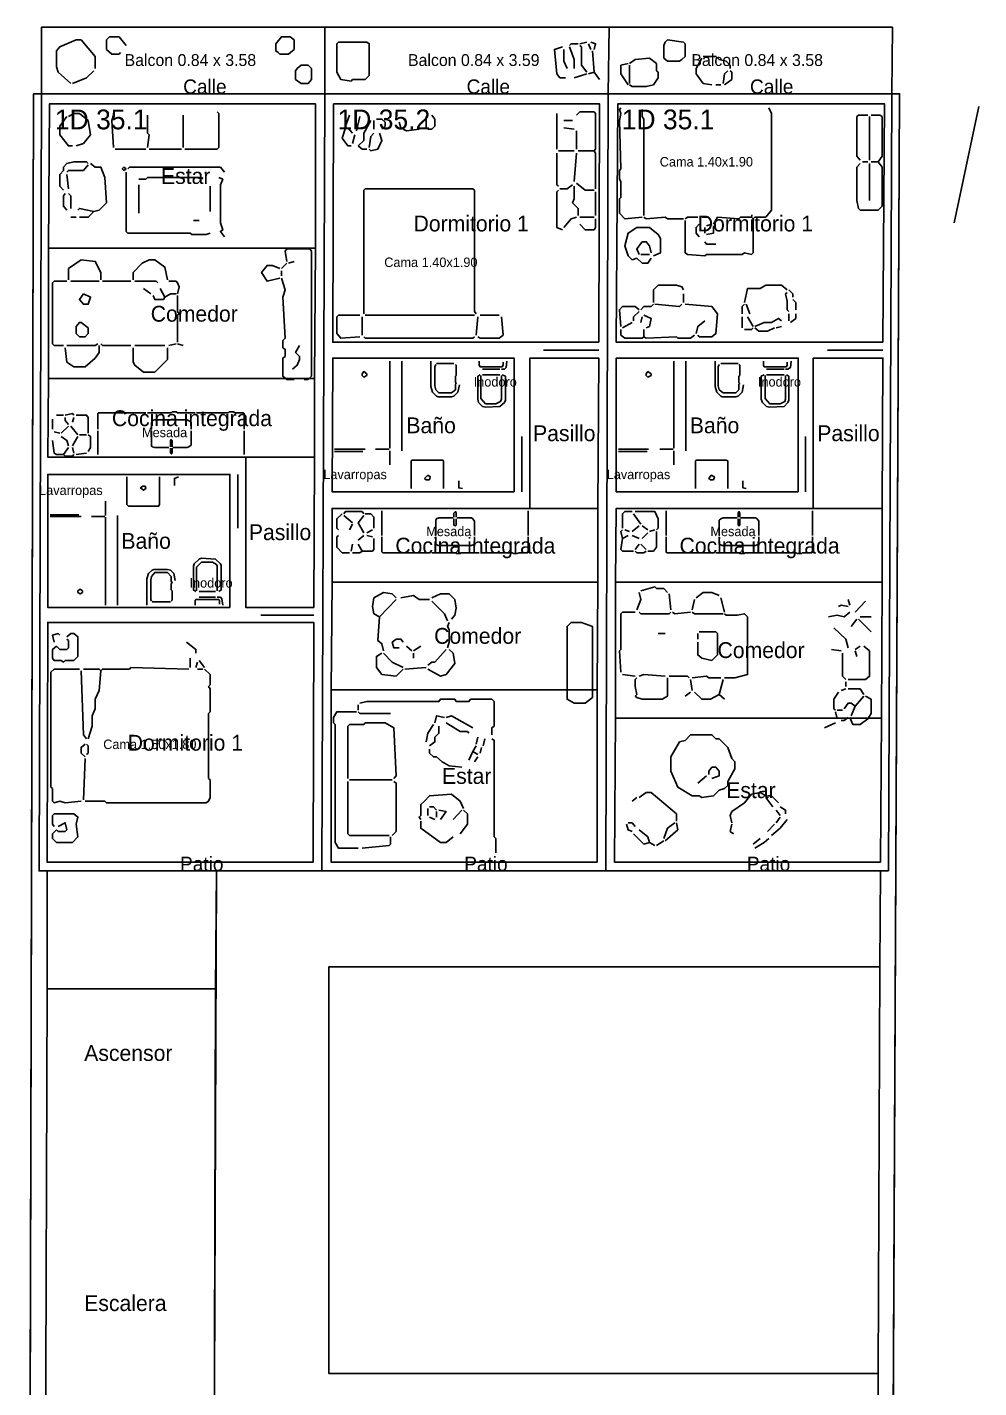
# Model space of a CAD drawing. Header units: metres. Extents: x 0 to 137, y 0 to 32.
# Drawn here: x 0 to 12.02, y 14.86 to 32.05 of the extents above; entities that cross this region are included whole.
import ezdxf

# ---------------------------------------------------------------- set-up
doc = ezdxf.new("R2010")
doc.units = ezdxf.units.M
for name, color, linetype in [('Trazo_Cotas', 9, 'Continuous'), ('Trazo_Entrada', 1, 'Continuous'), ('Trazo_Equipamiento', 8, 'Continuous'), ('Trazo_Estancias', 3, 'Continuous'), ('Trazo_Fachada', 30, 'Continuous'), ('Trazo_Medianeras', 8, 'Continuous'), ('Trazo_Norte', 1, 'Continuous'), ('Trazo_Nucleos', 252, 'Continuous'), ('Trazo_Pasillo', 9, 'Continuous'), ('Trazo_Patios', 3, 'Continuous'), ('Trazo_Puertas', 1, 'Continuous'), ('Trazo_Terreno', 7, 'Continuous'), ('Trazo_Unidad', 7, 'Continuous'), ('Trazo_Ventanas', 5, 'Continuous')]:
    doc.layers.add(name, color=color, linetype=linetype)

msp = doc.modelspace()

# ---------------------------------------------------------------- linework, layer by layer
at = {"layer": 'Trazo_Cotas'}
for points in [[(3.76, 31.21), (0.18, 31.21), (0.18, 32.05), (3.76, 32.05)], [(7.34, 31.21), (3.76, 31.21), (3.76, 32.05), (7.35, 32.05)], [(10.92, 31.21), (7.34, 31.21), (7.35, 32.05), (10.93, 32.05)]]:
    msp.add_lwpolyline(points, close=True, dxfattribs=at)
at = {"layer": 'Trazo_Entrada'}
for p, q in [((3.61, 21.39), (2.39, 21.39)), ((5.52, 21.39), (3.84, 21.39)), ((9.1, 21.39), (7.42, 21.39))]:
    msp.add_line(p, q, dxfattribs=at)
at = {"layer": 'Trazo_Equipamiento', "color": 9}
for p, q in [((7.07, 31.86), (6.98, 31.84)), ((7.09, 31.84), (7.12, 31.77)), ((7.16, 31.48), (7.14, 31.75)), ((6.91, 31.41), (7.07, 31.46)), ((7.16, 31.48), (7.09, 31.46)), ((7.16, 31.48), (7.23, 31.39)), ((7.61, 31.34), (7.61, 31.57)), ((8.76, 31.32), (8.7, 31.32)), ((6.69, 30.96), (6.69, 30.51)), ((1.97, 30.53), (1.97, 30.94)), ((4.07, 30.94), (4.02, 30.8)), ((4.11, 30.71), (4.05, 30.78)), ((4.16, 30.74), (4.2, 30.92)), ((4.38, 30.76), (4.38, 30.87)), ((5.04, 30.78), (5.04, 30.92)), ((6.78, 30.87), (6.89, 30.87)), ((6.78, 30.78), (6.91, 30.76)), ((10.64, 30.37), (10.64, 30.92)), ((4.14, 30.69), (4.11, 30.58)), ((6.94, 30.74), (6.94, 30.51)), ((0.71, 30.58), (0.62, 30.55)), ((1.11, 30.51), (1.5, 30.51)), ((1.54, 30.51), (1.95, 30.51)), ((6.71, 30.49), (6.91, 30.49)), ((6.91, 30.1), (6.94, 30.46)), ((6.96, 30.49), (7.16, 30.49)), ((2.49, 30.22), (2.44, 30.28)), ((10.62, 30.35), (10.55, 30.35)), ((10.64, 30.33), (10.64, 29.86)), ((10.66, 30.35), (10.75, 30.35)), ((0.5, 30.19), (0.52, 30.01)), ((1.41, 30.06), (1.41, 29.7)), ((2.31, 29.72), (2.31, 30.04)), ((7.18, 29.67), (7.18, 29.97)), ((0.84, 29.72), (0.91, 29.74)), ((0.62, 29.65), (0.55, 29.65)), ((2.17, 29.61), (2.1, 29.61)), ((7.16, 29.65), (6.98, 29.65)), ((8.61, 29.65), (8.52, 29.65)), ((8.56, 29.45), (8.56, 29.52)), ((8.65, 29.56), (8.58, 29.54)), ((3.28, 29.07), (3.21, 29)), ((3.3, 29.07), (3.37, 29.09)), ((7.75, 29.18), (7.86, 29.18)), ((3.21, 28.97), (3.21, 28.91)), ((0.91, 28.84), (0.55, 28.84)), ((0.95, 28.84), (1.31, 28.84)), ((1.56, 28.68), (1.47, 28.75)), ((1.74, 28.64), (1.68, 28.75)), ((8.29, 28.68), (8.29, 28.57)), ((9.13, 28.43), (9.08, 28.55)), ((4.23, 28.39), (4.23, 28.16)), ((5.65, 28.41), (4.27, 28.41)), ((5.67, 28.16), (5.69, 28.39)), ((5.72, 28.41), (5.96, 28.41)), ((7.75, 28.32), (7.77, 28.39)), ((9.03, 28.25), (9.03, 28.39)), ((9.1, 28.39), (9.17, 28.27)), ((9.62, 28.34), (9.62, 28.43)), ((7.52, 28.25), (7.64, 28.32)), ((7.79, 28.23), (7.79, 28.14)), ((9.46, 28.25), (9.53, 28.27)), ((1.74, 28.03), (1.36, 28.03)), ((1.88, 28.05), (1.79, 28.03)), ((1.97, 28.03), (1.9, 28.05)), ((0.32, 27.1), (0.32, 26.97)), ((0.46, 27.15), (0.37, 27.15)), ((0.43, 26.92), (0.52, 27.01)), ((0.64, 26.9), (0.55, 27.01)), ((0.57, 27.06), (0.59, 27.12)), ((0.34, 26.94), (0.41, 26.92)), ((0.57, 26.76), (0.64, 26.88)), ((0.75, 26.9), (0.66, 26.9)), ((0.52, 26.74), (0.46, 26.65)), ((0.57, 26.74), (0.59, 26.67)), ((0.75, 26.67), (0.62, 26.65)), ((4.11, 25.79), (4, 25.88)), ((4.18, 25.79), (4.25, 25.88)), ((4.18, 25.79), (4.25, 25.66)), ((7.52, 25.72), (7.52, 25.9)), ((7.75, 25.77), (7.66, 25.9)), ((4.07, 25.7), (4.11, 25.77)), ((4.25, 25.63), (4.18, 25.57)), ((4.29, 25.66), (4.36, 25.7)), ((4.29, 25.63), (4.36, 25.61)), ((7.59, 25.63), (7.52, 25.59)), ((7.55, 25.7), (7.61, 25.68)), ((7.73, 25.75), (7.64, 25.68)), ((7.73, 25.59), (7.64, 25.63)), ((7.84, 25.7), (7.77, 25.75)), ((7.84, 25.66), (7.77, 25.59)), ((7.93, 25.7), (7.86, 25.68)), ((4.11, 25.52), (4.09, 25.43)), ((4.23, 25.43), (4.18, 25.52)), ((7.68, 25.45), (7.73, 25.52)), ((7.82, 25.45), (7.75, 25.52)), ((4.66, 24.82), (4.45, 24.6)), ((8.11, 24.89), (8.13, 24.69)), ((8.4, 24.69), (8.43, 24.82)), ((8.76, 24.84), (8.81, 24.66)), ((10.37, 24.82), (10.39, 24.75)), ((10.59, 24.8), (10.46, 24.66)), ((10.66, 24.6), (10.52, 24.6)), ((10.48, 24.57), (10.41, 24.48)), ((10.5, 24.57), (10.66, 24.41)), ((8.06, 24.39), (7.97, 24.39)), ((8.47, 24.39), (8.47, 24.32)), ((2.06, 24.08), (2.06, 23.96)), ((4.79, 24.23), (4.86, 24.17)), ((4.97, 24.23), (4.88, 24.17)), ((4.88, 24.08), (4.88, 24.14)), ((10.16, 24.19), (10.28, 24.17)), ((10.46, 24.19), (10.52, 24.23)), ((10.46, 24.17), (10.48, 24.1)), ((2.15, 24.03), (2.13, 23.96)), ((2.22, 23.94), (2.15, 23.94)), ((2.24, 23.96), (2.17, 24.05)), ((5.04, 23.96), (4.77, 23.94)), ((7.52, 23.87), (7.68, 23.85)), ((8.09, 23.6), (8.09, 23.83)), ((8.4, 23.67), (8.38, 23.81)), ((8.74, 23.62), (8.79, 23.81)), ((10.34, 23.72), (10.34, 23.78)), ((8.38, 23.65), (8.31, 23.6)), ((8.81, 23.56), (8.74, 23.62)), ((10.28, 23.67), (10.34, 23.69)), ((10.46, 23.47), (10.57, 23.6)), ((4.18, 23.42), (4.18, 23.49)), ((10.23, 23.31), (10.21, 23.4)), ((10.3, 23.42), (10.23, 23.42)), ((10.41, 23.35), (10.46, 23.47)), ((10.07, 23.2), (10.21, 23.26)), ((5.67, 22.99), (5.69, 23.08)), ((5.78, 23.06), (5.76, 22.97)), ((5.63, 22.9), (5.58, 22.79)), ((5.63, 22.9), (5.67, 22.97)), ((5.63, 22.9), (5.69, 22.86)), ((5.74, 22.95), (5.72, 22.88)), ((0.73, 22.81), (0.71, 22.29)), ((5.69, 22.83), (5.65, 22.77)), ((4.61, 22.54), (4.07, 22.54)), ((8.47, 22.5), (8.58, 22.59)), ((5.06, 22.09), (5.06, 22.18)), ((7.7, 22.32), (7.64, 22.27)), ((9.42, 22.2), (9.33, 22.32)), ((5.15, 22.04), (5.08, 22.07)), ((5.17, 22.07), (5.17, 22.14)), ((5.38, 22.04), (5.49, 22.16)), ((9.46, 22.16), (9.51, 22.09)), ((9.46, 22), (9.51, 22.07)), ((9.51, 21.93), (9.6, 22.04)), ((9.35, 21.89), (9.44, 21.98)), ((9.51, 21.93), (9.4, 21.84)), ((7.93, 21.71), (7.86, 21.75)), ((8.04, 21.77), (7.95, 21.71)), ((9.17, 21.73), (9.26, 21.8)), ((9.19, 21.68), (9.31, 21.75)), ((9.37, 21.8), (9.31, 21.75))]:
    msp.add_line(p, q, dxfattribs=at)
at = {"layer": 'Trazo_Equipamiento', "color": 8}
for p, q in [((4.58, 27.83), (4.58, 26.73)), ((4.73, 27.83), (4.73, 26.7)), ((5.39, 27.8), (5.17, 27.8)), ((5.75, 27.73), (5.97, 27.73)), ((8.17, 27.83), (8.17, 26.73)), ((8.32, 27.83), (8.32, 26.7)), ((8.98, 27.8), (8.76, 27.8)), ((9.34, 27.73), (9.56, 27.73)), ((5.75, 27.66), (5.97, 27.66)), ((9.34, 27.66), (9.56, 27.66)), ((0.89, 26.65), (0.89, 26.95)), ((2.74, 26.95), (2.74, 26.65)), ((3.88, 26.72), (4.27, 26.72)), ((3.88, 26.69), (4.24, 26.69)), ((4.57, 26.72), (4.4, 26.72)), ((4.58, 26.7), (4.58, 26.52)), ((7.47, 26.72), (7.85, 26.72)), ((7.47, 26.69), (7.83, 26.69)), ((8.16, 26.72), (7.99, 26.72)), ((8.17, 26.7), (8.17, 26.52)), ((0.99, 25.88), (0.99, 26.06)), ((0.29, 25.89), (0.65, 25.89)), ((0.29, 25.87), (0.68, 25.87)), ((0.98, 25.87), (0.81, 25.87)), ((0.99, 24.75), (0.99, 25.86)), ((1.14, 24.75), (1.14, 25.88)), ((4.48, 25.94), (4.48, 25.63)), ((6.33, 25.63), (6.33, 25.94)), ((8.07, 25.94), (8.07, 25.63)), ((9.92, 25.63), (9.92, 25.94)), ((1.81, 24.79), (1.58, 24.79)), ((2.17, 24.92), (2.38, 24.92)), ((2.17, 24.85), (2.38, 24.85))]:
    msp.add_line(p, q, dxfattribs=at)
at = {"layer": 'Trazo_Equipamiento', "color": 9}
for points in [[(0.86, 31.53), (0.86, 31.68), (0.68, 31.89), (0.62, 31.89), (0.41, 31.8), (0.37, 31.75), (0.37, 31.55), (0.39, 31.48), (0.55, 31.34)], [(1.18, 31.73), (1.16, 31.71), (1.07, 31.71), (1, 31.77), (1, 31.89), (1.04, 31.93), (1.16, 31.93), (1.25, 31.82)], [(6.96, 31.84), (6.87, 31.84), (6.85, 31.82)], [(7.07, 31.48), (7, 31.57), (7, 31.8), (6.98, 31.82)], [(7.16, 31.77), (7.18, 31.84), (7.12, 31.86)], [(6.76, 31.8), (6.66, 31.77), (6.69, 31.46), (6.73, 31.41), (6.8, 31.41)], [(6.82, 31.53), (6.78, 31.62), (6.78, 31.77)], [(6.91, 31.53), (6.91, 31.64), (6.85, 31.8)], [(7.61, 31.59), (7.68, 31.64), (7.86, 31.66), (7.95, 31.59), (7.95, 31.5), (7.97, 31.48), (7.97, 31.41), (7.91, 31.32), (7.82, 31.3), (7.64, 31.3), (7.61, 31.32)], [(8.65, 31.32), (8.54, 31.34), (8.45, 31.46), (8.45, 31.53), (8.52, 31.66)], [(8.54, 31.68), (8.7, 31.68), (8.74, 31.64), (8.83, 31.62), (8.88, 31.57), (8.88, 31.53)], [(0.84, 31.5), (0.75, 31.41), (0.57, 31.34)], [(7.59, 31.32), (7.5, 31.46), (7.5, 31.57), (7.59, 31.59)], [(8.85, 31.5), (8.81, 31.46), (8.79, 31.34)], [(8.81, 31.32), (8.9, 31.39), (8.9, 31.48), (8.88, 31.5)], [(0.52, 30.92), (0.59, 30.96), (0.66, 30.96), (0.77, 30.87), (0.8, 30.69), (0.71, 30.58)], [(1.99, 30.51), (2.4, 30.51), (2.42, 30.53), (2.42, 30.96), (2.4, 30.98)], [(6.94, 30.94), (6.98, 30.98), (7.16, 30.98), (7.18, 30.96), (7.18, 30.51), (7.16, 30.49)], [(7.77, 29.65), (7.55, 29.63), (7.48, 29.7), (7.48, 29.88), (7.5, 29.9), (7.5, 30.1), (7.48, 30.13), (7.48, 30.24), (7.5, 30.26), (7.48, 30.87), (7.5, 30.96), (7.48, 31.01), (7.5, 31.03)], [(7.79, 29.67), (7.79, 30.89), (7.77, 30.92), (7.77, 31.01)], [(9.17, 29.63), (9.19, 29.65), (9.33, 29.65), (9.4, 29.74), (9.4, 30.96), (9.37, 31.03)], [(0.5, 30.92), (0.41, 30.8), (0.41, 30.69), (0.52, 30.55), (0.57, 30.55)], [(1.09, 30.94), (1.07, 30.87), (1.09, 30.53)], [(1.52, 30.94), (1.52, 30.71), (1.54, 30.69), (1.52, 30.53)], [(4.09, 30.55), (4.05, 30.55), (3.98, 30.65), (4.02, 30.78)], [(4.34, 30.87), (4.25, 30.71), (4.25, 30.62), (4.18, 30.55)], [(4.41, 30.89), (4.48, 30.89), (4.52, 30.85), (4.52, 30.8), (4.48, 30.76)], [(4.7, 30.85), (4.72, 30.78), (4.79, 30.74), (4.95, 30.76)], [(5.06, 30.76), (5.11, 30.76), (5.15, 30.8), (5.15, 30.89), (5.11, 30.94)], [(10.52, 30.37), (10.48, 30.42), (10.48, 30.92), (10.5, 30.94), (10.62, 30.94)], [(10.66, 30.94), (10.77, 30.94), (10.8, 30.92), (10.8, 30.42), (10.75, 30.35)], [(4.38, 30.71), (4.34, 30.67), (4.32, 30.53)], [(4.32, 30.51), (4.34, 30.49), (4.43, 30.51), (4.48, 30.62), (4.45, 30.71)], [(4.29, 30.51), (4.23, 30.51), (4.18, 30.55)], [(6.69, 30.46), (6.69, 30.06), (6.71, 30.04)], [(7.16, 30.49), (7.18, 30.46), (7.18, 30.01)], [(0.46, 30.24), (0.46, 30.28), (0.5, 30.33), (0.59, 30.35), (0.75, 30.35), (0.77, 30.33)], [(0.5, 30.22), (0.52, 30.24), (0.71, 30.24), (0.77, 30.31)], [(0.8, 30.33), (0.86, 30.28), (0.93, 30.28), (0.98, 30.15), (1, 29.83), (0.91, 29.74)], [(2.44, 30.28), (1.29, 30.28), (1.27, 30.26)], [(10.52, 30.33), (10.48, 30.28), (10.48, 29.86), (10.5, 29.76), (10.52, 29.74), (10.75, 29.74), (10.8, 29.79), (10.8, 30.28), (10.75, 30.35)], [(0.46, 30.24), (0.41, 30.19), (0.41, 30.04), (0.46, 29.99)], [(1.25, 30.22), (1.25, 29.47), (1.27, 29.45), (2.06, 29.45), (2.08, 29.43), (2.26, 29.43), (2.31, 29.45)], [(2.22, 30.15), (2.2, 30.13), (2.15, 30.15), (1.52, 30.15), (1.5, 30.13), (1.41, 30.13)], [(2.49, 29.4), (2.44, 29.47), (2.47, 29.49), (2.44, 29.58), (2.44, 30.06), (2.47, 30.13), (2.42, 30.15)], [(0.5, 29.74), (0.46, 29.79), (0.46, 29.92), (0.48, 29.95)], [(0.55, 29.76), (0.55, 29.92), (0.52, 29.95)], [(4.25, 28.43), (4.25, 29.99), (4.27, 30.01), (5.63, 30.01), (5.65, 29.99), (5.65, 28.46), (5.67, 28.43)], [(6.71, 29.99), (6.69, 29.97), (6.69, 29.52), (6.76, 29.49)], [(6.73, 30.01), (6.82, 30.01), (6.89, 30.06)], [(6.91, 30.04), (6.91, 29.88), (6.89, 29.83), (6.96, 29.76), (6.96, 29.67)], [(7.16, 29.99), (7.05, 29.99), (6.94, 30.08)], [(0.84, 29.72), (0.66, 29.76), (0.64, 29.74)], [(0.66, 29.65), (0.77, 29.65), (0.84, 29.72)], [(6.94, 29.65), (6.87, 29.63), (6.78, 29.52)], [(7.16, 29.49), (7.18, 29.52), (7.18, 29.63)], [(8.29, 29.63), (8.09, 29.63), (8.06, 29.65), (7.82, 29.63), (7.79, 29.65)], [(8.31, 29.63), (8.34, 29.65), (8.47, 29.65)], [(9.17, 29.63), (9.17, 29.2), (9.15, 29.18), (9.06, 29.2), (9.03, 29.18), (8.58, 29.18), (8.56, 29.16), (8.34, 29.18), (8.31, 29.2), (8.31, 29.61)], [(9.17, 29.63), (9.15, 29.65), (9.01, 29.65), (8.99, 29.63), (8.72, 29.65), (8.67, 29.56)], [(7.16, 29.49), (7.05, 29.49), (6.98, 29.56)], [(7.91, 29.16), (8, 29.2), (8, 29.38), (7.97, 29.43), (7.86, 29.52), (7.7, 29.52), (7.59, 29.45), (7.55, 29.29), (7.59, 29.16), (7.64, 29.11), (7.7, 29.13)], [(8.49, 29.4), (8.45, 29.45), (8.45, 29.52), (8.49, 29.56)], [(8.67, 29.54), (8.67, 29.45), (8.58, 29.43)], [(3.5, 27.6), (3.55, 27.6), (3.59, 27.64), (3.59, 29.22), (3.57, 29.25), (3.28, 29.25), (3.26, 29.22), (3.28, 29.09)], [(7.88, 29.2), (7.86, 29.29), (7.82, 29.34), (7.77, 29.34), (7.7, 29.25), (7.73, 29.18)], [(8.56, 29.34), (8.58, 29.31), (8.7, 29.31)], [(0.52, 28.86), (0.52, 29), (0.68, 29.11), (0.86, 29.09), (0.93, 28.95), (0.93, 28.86)], [(1.77, 28.86), (1.74, 29.02), (1.61, 29.11), (1.54, 29.11), (1.45, 29.07), (1.34, 28.95), (1.34, 28.86)], [(7.88, 29.13), (7.84, 29.07), (7.77, 29.07), (7.7, 29.13)], [(3.19, 28.88), (3.03, 28.84), (2.96, 28.95), (3.03, 29.04), (3.1, 29.04), (3.19, 29)], [(3.37, 27.6), (3.28, 27.6), (3.23, 27.64), (3.23, 27.87), (3.26, 27.89), (3.26, 27.98), (3.23, 28), (3.23, 28.09), (3.26, 28.12), (3.23, 28.64), (3.26, 28.73), (3.21, 28.88)], [(0.46, 28.03), (0.34, 28.03), (0.32, 28.05), (0.32, 28.82), (0.34, 28.84), (0.5, 28.84)], [(1.65, 28.82), (1.63, 28.84), (1.36, 28.84)], [(1.79, 28.84), (1.88, 28.84), (1.9, 28.82), (1.92, 28.77), (1.9, 28.68)], [(7.91, 28.57), (7.91, 28.73), (7.97, 28.79), (8.2, 28.79), (8.27, 28.77), (8.29, 28.73)], [(9.06, 28.57), (9.1, 28.75), (9.26, 28.75), (9.33, 28.79), (9.53, 28.79), (9.6, 28.73)], [(9.62, 28.73), (9.67, 28.68), (9.67, 28.64)], [(1.74, 28.64), (1.72, 28.61), (1.61, 28.61), (1.59, 28.66)], [(1.74, 28.64), (1.81, 28.68), (1.88, 28.68)], [(1.9, 28.07), (1.9, 28.41), (1.92, 28.43), (1.9, 28.46), (1.9, 28.66)], [(7.91, 28.55), (7.88, 28.52), (7.79, 28.52), (7.75, 28.48)], [(8.27, 28.55), (8.24, 28.52), (7.93, 28.55)], [(8.31, 28.55), (8.65, 28.52), (8.72, 28.43), (8.7, 28.18), (8.65, 28.14), (8.49, 28.14), (8.47, 28.16)], [(9.06, 28.55), (9.03, 28.52), (9.03, 28.43)], [(9.6, 28.7), (9.58, 28.68), (9.6, 28.59)], [(9.62, 28.46), (9.6, 28.48), (9.6, 28.59)], [(9.67, 28.61), (9.71, 28.57), (9.71, 28.48)], [(4.2, 28.41), (3.93, 28.41), (3.91, 28.39), (3.91, 28.18), (3.96, 28.12), (4.2, 28.14)], [(5.99, 28.39), (6.01, 28.16), (5.96, 28.12), (5.72, 28.12), (5.69, 28.14)], [(7.5, 28.27), (7.48, 28.48), (7.52, 28.52), (7.68, 28.52), (7.73, 28.48)], [(7.66, 28.34), (7.66, 28.39), (7.73, 28.46)], [(7.79, 28.41), (7.88, 28.37), (7.86, 28.27), (7.82, 28.25)], [(9.4, 28.32), (9.49, 28.37), (9.53, 28.34)], [(9.71, 28.43), (9.71, 28.37), (9.64, 28.32)], [(7.5, 28.23), (7.5, 28.16), (7.55, 28.12), (7.77, 28.12), (7.79, 28.14)], [(8.45, 28.18), (8.47, 28.27), (8.56, 28.34)], [(9.06, 28.23), (9.15, 28.23), (9.17, 28.25)], [(9.19, 28.27), (9.31, 28.32), (9.4, 28.32)], [(9.19, 28.25), (9.24, 28.21), (9.35, 28.21), (9.44, 28.25)], [(0.48, 28), (0.5, 27.82), (0.59, 27.76), (0.73, 27.76), (0.86, 27.87), (0.91, 27.94), (0.91, 28.03)], [(0.5, 28.03), (0.86, 28.03), (0.89, 28.05)], [(0.93, 28.05), (0.95, 28.03), (1.31, 28.03)], [(3.44, 28.03), (3.39, 27.94), (3.44, 27.89), (3.44, 27.85), (3.41, 27.78), (3.35, 27.73)], [(5.65, 28.14), (5.63, 28.12), (4.27, 28.12), (4.25, 28.14)], [(8.43, 28.16), (8.38, 28.12), (8.22, 28.12), (8.2, 28.14), (7.82, 28.12), (7.79, 28.14)], [(1.77, 28), (1.77, 27.85), (1.61, 27.69), (1.47, 27.69), (1.36, 27.78), (1.34, 27.82), (1.34, 28)], [(0.59, 27.15), (0.57, 27.17), (0.48, 27.15)], [(0.48, 27.12), (0.48, 27.08), (0.52, 27.03)], [(0.77, 26.92), (0.77, 27.12), (0.75, 27.15), (0.62, 27.15)], [(0.32, 26.83), (0.34, 26.67), (0.37, 26.65), (0.46, 26.65)], [(0.52, 26.76), (0.5, 26.83), (0.43, 26.88)], [(0.77, 26.69), (0.8, 26.74), (0.8, 26.88), (0.77, 26.9)], [(0.59, 26.65), (0.57, 26.63), (0.48, 26.63), (0.46, 26.65)], [(3.93, 25.7), (3.91, 25.72), (3.91, 25.84), (3.98, 25.9)], [(4.25, 25.9), (4.23, 25.93), (4.02, 25.93), (4, 25.9)], [(4.38, 25.72), (4.38, 25.86), (4.34, 25.9), (4.27, 25.9)], [(7.52, 25.9), (7.55, 25.93), (7.64, 25.93)], [(7.95, 25.7), (7.97, 25.72), (7.97, 25.84), (7.93, 25.93), (7.68, 25.93)], [(3.93, 25.63), (3.91, 25.61), (3.91, 25.48), (3.98, 25.41), (4.07, 25.41)], [(7.52, 25.7), (7.5, 25.68), (7.52, 25.59)], [(7.95, 25.68), (7.95, 25.48), (7.91, 25.43), (7.84, 25.43)], [(4.23, 25.43), (4.36, 25.43), (4.38, 25.45), (4.38, 25.59)], [(7.66, 25.43), (7.52, 25.43), (7.5, 25.45), (7.52, 25.59)], [(4.23, 25.43), (4.2, 25.41), (4.11, 25.41)], [(7.68, 25.43), (7.7, 25.41), (7.79, 25.41), (7.82, 25.43)], [(7.75, 24.93), (7.93, 24.98), (7.95, 24.96), (8.04, 24.96), (8.09, 24.91)], [(4.45, 24.6), (4.38, 24.64), (4.36, 24.73), (4.38, 24.84), (4.5, 24.91), (4.61, 24.89), (4.66, 24.84)], [(5.08, 24.82), (4.95, 24.82), (4.88, 24.87), (4.72, 24.84)], [(5.11, 24.84), (5.22, 24.89), (5.33, 24.89), (5.4, 24.82), (5.42, 24.71), (5.4, 24.62), (5.36, 24.57)], [(5.11, 24.8), (5.27, 24.64), (5.31, 24.55)], [(7.73, 24.91), (7.75, 24.82), (7.7, 24.69)], [(8.74, 24.87), (8.65, 24.91), (8.54, 24.91), (8.45, 24.84)], [(4.45, 24.6), (4.43, 24.3), (4.48, 24.26), (4.5, 24.17)], [(7.68, 24.66), (7.52, 24.66), (7.5, 24.64), (7.5, 24.19), (7.48, 24.17), (7.5, 23.9)], [(8.13, 24.66), (8.11, 24.64), (7.75, 24.64), (7.73, 24.66)], [(8.15, 24.66), (8.18, 24.64), (8.38, 24.66)], [(8.79, 24.64), (8.43, 24.64), (8.4, 24.66)], [(8.81, 23.83), (8.94, 23.83), (9.1, 23.87), (9.1, 24.6), (9.06, 24.64), (8.97, 24.62), (8.83, 24.62), (8.81, 24.64)], [(10.39, 24.66), (10.32, 24.6), (10.23, 24.62), (10.12, 24.6)], [(10.25, 24.73), (10.28, 24.75), (10.37, 24.73)], [(5.31, 24.21), (5.33, 24.28), (5.33, 24.44), (5.31, 24.48), (5.33, 24.53)], [(8.49, 24.41), (8.7, 24.41), (8.72, 24.39), (8.72, 24.12), (8.65, 24.05), (8.52, 24.08), (8.47, 24.12), (8.47, 24.28)], [(10.19, 24.46), (10.34, 24.32), (10.37, 24.21)], [(0.41, 24.37), (0.39, 24.39), (0.32, 24.37), (0.34, 24.28)], [(0.37, 24.23), (0.32, 24.19), (0.32, 24.08), (0.34, 24.05), (0.43, 24.05), (0.46, 24.03), (0.48, 24.05), (0.59, 24.05), (0.64, 24.1), (0.64, 24.35), (0.59, 24.39), (0.55, 24.39), (0.5, 24.35)], [(0.37, 24.23), (0.41, 24.19), (0.5, 24.19), (0.52, 24.21), (0.52, 24.3), (0.5, 24.32)], [(2.13, 24.14), (2.13, 24.19), (2.01, 24.28)], [(4.75, 24.28), (4.72, 24.32), (4.66, 24.32), (4.61, 24.28), (4.63, 24.21), (4.7, 24.21)], [(4.75, 23.94), (4.66, 23.85), (4.48, 23.87), (4.41, 23.96), (4.41, 24.1), (4.48, 24.14)], [(4.75, 23.96), (4.61, 24.03), (4.5, 24.14)], [(5.33, 24.19), (5.38, 24.14), (5.4, 24.01), (5.29, 23.87), (5.22, 23.85), (5.06, 23.94)], [(5.29, 24.19), (5.15, 24.03), (5.11, 24.03), (5.06, 23.99)], [(10.3, 24.14), (10.3, 23.85), (10.34, 23.81)], [(10.37, 23.81), (10.59, 23.81), (10.64, 23.85), (10.64, 24.17), (10.57, 24.23)], [(0.66, 23.94), (0.34, 23.94), (0.3, 23.9), (0.3, 22.45), (0.32, 22.43), (0.32, 22.27), (0.34, 22.25), (0.41, 22.27), (0.48, 22.25), (0.68, 22.27)], [(0.75, 23.06), (0.71, 23.11), (0.68, 23.92)], [(0.93, 23.92), (0.91, 23.94), (0.71, 23.94)], [(2.24, 23.94), (2.31, 23.87), (2.31, 23.74), (2.29, 23.72), (2.31, 23.69), (2.31, 23.4), (2.29, 23.38), (2.29, 22.56), (2.31, 22.54), (2.31, 22.32), (2.29, 22.27), (2.26, 22.25), (1, 22.25), (0.98, 22.27), (0.73, 22.27)], [(0.93, 23.92), (0.91, 23.67), (0.86, 23.56), (0.86, 23.44), (0.82, 23.35), (0.82, 23.22), (0.77, 23.06)], [(0.93, 23.92), (0.95, 23.94), (1.29, 23.94), (1.31, 23.96), (2.04, 23.94)], [(8.09, 23.6), (8.02, 23.56), (7.77, 23.56), (7.7, 23.58), (7.68, 23.6), (7.7, 23.62), (7.68, 23.72), (7.68, 23.81), (7.7, 23.83)], [(7.73, 23.85), (7.79, 23.87), (8.06, 23.85)], [(8.11, 23.85), (8.34, 23.85), (8.36, 23.83)], [(8.76, 23.83), (8.61, 23.83), (8.58, 23.85), (8.4, 23.83)], [(5.87, 23.11), (5.87, 23.2), (5.9, 23.22), (5.9, 23.53), (5.87, 23.56), (5.6, 23.56), (5.58, 23.53), (5.42, 23.53), (5.4, 23.56), (5.22, 23.56), (5.2, 23.53), (4.29, 23.53), (4.2, 23.51)], [(8.43, 23.65), (8.52, 23.56), (8.63, 23.56), (8.74, 23.62)], [(10.21, 23.42), (10.19, 23.44), (10.19, 23.56), (10.25, 23.65)], [(10.37, 23.69), (10.52, 23.69), (10.57, 23.62)], [(10.59, 23.6), (10.66, 23.56), (10.66, 23.38), (10.62, 23.31), (10.52, 23.24), (10.43, 23.24), (10.39, 23.33)], [(4.16, 23.4), (3.91, 23.4), (3.87, 23.33), (3.87, 23.26), (3.89, 23.24), (3.89, 21.75), (3.93, 21.68), (4.18, 21.68)], [(4.59, 23.38), (4.2, 23.38), (4.18, 23.4)], [(10.46, 23.47), (10.41, 23.51), (10.37, 23.51), (10.32, 23.44)], [(4.63, 22.56), (4.66, 22.59), (4.63, 23.2), (4.52, 23.26), (4.27, 23.26), (4.25, 23.24), (4.07, 23.24), (4.05, 23.22), (4.05, 22.56)], [(5.04, 23.02), (5.06, 23.13), (5.13, 23.24)], [(5.2, 23.22), (5.2, 23.13), (5.15, 23.08), (5.15, 23.02), (5.08, 22.97)], [(5.15, 23.26), (5.17, 23.35), (5.27, 23.33)], [(5.63, 23.2), (5.36, 23.35), (5.29, 23.33)], [(5.29, 23.26), (5.47, 23.15), (5.56, 23.15), (5.58, 23.13)], [(10.37, 23.33), (10.32, 23.29), (10.28, 23.29)], [(5.92, 21.62), (5.92, 21.8), (5.9, 21.82), (5.9, 23.04), (5.87, 23.06)], [(0.73, 22.83), (0.68, 22.88), (0.68, 22.95), (0.73, 22.99)], [(0.75, 22.99), (0.77, 22.97), (0.77, 22.88), (0.75, 22.86)], [(5.49, 22.7), (5.33, 22.72), (5.24, 22.77), (5.17, 22.83), (5.13, 22.83), (5.08, 22.88), (5.08, 22.93)], [(8.61, 22.61), (8.61, 22.65), (8.65, 22.7), (8.7, 22.7), (8.74, 22.65), (8.74, 22.59), (8.65, 22.56)], [(4.05, 22.52), (4.05, 21.86), (4.07, 21.84), (4.57, 21.84)], [(4.63, 22.52), (4.66, 22.5), (4.66, 21.89), (4.61, 21.84)], [(5.02, 22.27), (5.08, 22.34), (5.36, 22.36), (5.47, 22.27), (5.51, 22.18)], [(8.2, 22.02), (8.2, 22.11), (7.88, 22.38), (7.82, 22.38), (7.73, 22.32)], [(9.33, 22.34), (9.26, 22.38), (9.15, 22.36), (9.06, 22.25), (8.9, 22.14), (8.88, 22.09), (8.9, 22)], [(5.02, 22.27), (4.97, 22.23), (4.97, 22.09), (4.95, 22.07), (4.97, 22.04)], [(5.08, 22.2), (5.13, 22.2), (5.17, 22.16)], [(9.49, 22.25), (9.4, 22.34), (9.35, 22.34)], [(9.51, 22.2), (9.58, 22.16), (9.58, 22.11)], [(0.34, 21.95), (0.32, 21.98), (0.32, 22.09), (0.34, 22.11), (0.59, 22.11), (0.64, 22.07), (0.62, 21.98), (0.64, 21.82), (0.57, 21.75), (0.37, 21.75), (0.32, 21.8), (0.32, 21.86), (0.37, 21.91)], [(5.38, 21.82), (5.29, 21.75), (5.22, 21.75), (4.97, 21.93), (4.97, 22.02)], [(5.2, 22.16), (5.29, 22.14), (5.22, 22.04)], [(5.51, 22.16), (5.56, 22.11), (5.56, 21.98), (5.47, 21.86)], [(0.39, 21.95), (0.48, 22), (0.5, 21.91), (0.48, 21.89), (0.39, 21.89), (0.37, 21.91)], [(7.57, 21.98), (7.59, 21.91), (7.64, 21.89)], [(7.68, 21.95), (7.64, 22), (7.59, 22)], [(7.86, 21.75), (7.79, 21.73), (7.66, 21.86)], [(7.86, 21.75), (7.84, 21.82), (7.73, 21.91)], [(8.18, 22), (8.09, 21.93), (8.04, 21.8)], [(8.06, 21.77), (8.22, 21.91), (8.2, 22)], [(8.9, 21.98), (8.88, 21.89), (8.92, 21.86)], [(4.59, 21.82), (4.59, 21.73), (4.57, 21.71), (4.23, 21.68)]]:
    msp.add_lwpolyline(points, dxfattribs=at)
for points in [[(3.17, 31.73), (3.19, 31.71), (3.3, 31.71), (3.37, 31.77), (3.37, 31.89), (3.32, 31.93), (3.21, 31.93), (3.14, 31.84), (3.14, 31.75)], [(4.32, 31.44), (4.27, 31.39), (4.11, 31.39), (4.09, 31.37), (3.96, 31.39), (3.91, 31.48), (3.91, 31.84), (3.93, 31.86), (4.29, 31.86), (4.32, 31.84)], [(8.27, 31.64), (8.24, 31.62), (8.09, 31.62), (8.04, 31.66), (8.04, 31.82), (8.06, 31.86), (8.09, 31.89), (8.29, 31.86), (8.31, 31.84), (8.31, 31.68)], [(3.39, 31.5), (3.39, 31.39), (3.46, 31.34), (3.55, 31.34), (3.59, 31.39), (3.59, 31.53), (3.55, 31.57), (3.46, 31.57), (3.41, 31.53)], [(1.25, 30.26), (1.22, 30.28), (1.2, 30.26), (1.22, 30.24)], [(0.71, 28.68), (0.66, 28.61), (0.71, 28.55), (0.77, 28.55), (0.8, 28.64)], [(0.68, 28.32), (0.77, 28.25), (0.77, 28.18), (0.73, 28.14), (0.66, 28.14), (0.62, 28.18), (0.62, 28.27), (0.66, 28.32)], [(7.14, 23.58), (7.05, 23.51), (6.91, 23.51), (6.82, 23.56), (6.82, 24.48), (6.87, 24.53), (7, 24.53), (7.14, 24.48)], [(8.13, 22.65), (8.22, 22.45), (8.4, 22.34), (8.49, 22.34), (8.52, 22.32), (8.67, 22.34), (8.74, 22.41), (8.81, 22.43), (8.85, 22.47), (8.85, 22.52), (8.94, 22.68), (8.94, 22.77), (8.9, 22.81), (8.85, 22.95), (8.74, 23.06), (8.7, 23.06), (8.65, 23.11), (8.38, 23.11), (8.31, 23.04), (8.24, 23.02), (8.13, 22.83)]]:
    msp.add_lwpolyline(points, close=True, dxfattribs=at)
at = {"layer": 'Trazo_Equipamiento', "color": 8}
for points in [[(4.29, 27.65), (4.25, 27.63), (4.23, 27.65), (4.23, 27.67), (4.25, 27.7), (4.29, 27.67)], [(7.88, 27.65), (7.84, 27.63), (7.82, 27.65), (7.82, 27.67), (7.84, 27.7), (7.88, 27.67)], [(5.08, 26.33), (5.04, 26.33), (5.02, 26.35), (5.06, 26.39), (5.09, 26.37)], [(8.67, 26.33), (8.63, 26.33), (8.61, 26.35), (8.64, 26.39), (8.68, 26.37)], [(1.49, 26.25), (1.46, 26.25), (1.43, 26.23), (1.47, 26.2), (1.5, 26.22)], [(0.7, 24.93), (0.67, 24.95), (0.64, 24.93), (0.64, 24.91), (0.67, 24.89), (0.7, 24.91)]]:
    msp.add_lwpolyline(points, close=True, dxfattribs=at)
for points in [[(5.1, 27.83), (5.1, 27.51), (5.12, 27.44), (5.17, 27.39), (5.19, 27.38), (5.36, 27.38), (5.39, 27.39), (5.44, 27.44), (5.46, 27.53)], [(5.41, 27.79), (5.42, 27.78), (5.42, 27.65), (5.41, 27.64), (5.41, 27.56), (5.42, 27.55), (5.41, 27.54), (5.41, 27.47), (5.36, 27.43), (5.2, 27.43), (5.16, 27.47), (5.15, 27.52), (5.15, 27.76), (5.16, 27.79)], [(6.01, 27.82), (6.01, 27.78), (6, 27.76), (5.72, 27.76), (5.71, 27.78), (5.71, 27.83)], [(6.06, 27.83), (6.05, 27.75), (6.03, 27.73), (5.99, 27.73)], [(8.69, 27.83), (8.69, 27.51), (8.71, 27.44), (8.76, 27.39), (8.78, 27.38), (8.95, 27.38), (8.98, 27.39), (9.03, 27.44), (9.05, 27.53)], [(8.99, 27.79), (9, 27.78), (9, 27.65), (8.99, 27.64), (8.99, 27.56), (9, 27.55), (8.99, 27.54), (8.99, 27.47), (8.95, 27.43), (8.79, 27.43), (8.74, 27.47), (8.73, 27.52), (8.73, 27.76), (8.74, 27.79)], [(9.6, 27.82), (9.6, 27.78), (9.59, 27.76), (9.31, 27.76), (9.3, 27.78), (9.3, 27.83)], [(9.65, 27.83), (9.64, 27.75), (9.61, 27.73), (9.58, 27.73)], [(5.72, 27.66), (5.69, 27.64), (5.69, 27.35), (5.7, 27.31), (5.75, 27.26), (5.79, 27.25), (5.97, 27.26), (6.03, 27.31), (6.04, 27.34), (6.04, 27.64), (6, 27.66)], [(5.73, 27.65), (5.73, 27.36), (5.79, 27.29), (5.92, 27.29), (5.98, 27.32), (5.99, 27.35), (5.99, 27.65)], [(9.31, 27.66), (9.27, 27.64), (9.27, 27.35), (9.29, 27.31), (9.34, 27.26), (9.38, 27.25), (9.56, 27.26), (9.61, 27.31), (9.62, 27.34), (9.62, 27.64), (9.59, 27.66)], [(9.32, 27.65), (9.32, 27.36), (9.38, 27.29), (9.51, 27.29), (9.57, 27.32), (9.58, 27.35), (9.58, 27.65)], [(1.5, 27.18), (0.9, 27.18), (0.89, 27.17), (0.89, 26.97)], [(1.52, 27.18), (1.82, 27.18), (1.83, 27.19), (1.88, 27.19), (1.9, 27.18), (2.12, 27.18)], [(2.74, 26.97), (2.74, 27.17), (2.73, 27.18), (2.62, 27.18), (2.61, 27.19), (2.55, 27.19), (2.54, 27.18), (2.14, 27.18)], [(2.07, 26.97), (2.07, 27.06), (2.02, 27.09), (1.6, 27.09), (1.57, 27.06), (1.57, 26.97)], [(1.79, 26.74), (1.61, 26.74), (1.58, 26.75), (1.57, 26.76), (1.57, 26.95)], [(1.83, 26.75), (1.83, 26.83), (1.82, 26.84), (1.81, 26.83), (1.81, 26.75)], [(1.84, 26.74), (2.02, 26.74), (2.04, 26.75), (2.07, 26.77), (2.07, 26.95)], [(1.83, 26.73), (1.83, 26.67), (1.82, 26.66), (1.81, 26.67), (1.81, 26.73)], [(5.26, 26.22), (5.26, 26.57), (5.25, 26.58), (4.86, 26.58), (4.85, 26.57), (4.85, 26.22)], [(8.85, 26.22), (8.85, 26.57), (8.83, 26.58), (8.45, 26.58), (8.44, 26.57), (8.44, 26.22)], [(1.67, 26.37), (1.67, 26.02), (1.66, 26), (1.28, 26), (1.26, 26.02), (1.26, 26.37)], [(1.91, 26.37), (1.86, 26.35), (1.86, 26.26)], [(5.5, 26.22), (5.45, 26.23), (5.45, 26.32)], [(9.08, 26.22), (9.04, 26.23), (9.04, 26.32)], [(5.38, 25.85), (5.2, 25.85), (5.17, 25.84), (5.16, 25.82), (5.16, 25.63)], [(5.42, 25.86), (5.42, 25.91), (5.41, 25.93), (5.39, 25.91), (5.39, 25.86)], [(5.42, 25.84), (5.42, 25.76), (5.41, 25.75), (5.39, 25.76), (5.39, 25.84)], [(5.43, 25.85), (5.61, 25.85), (5.63, 25.84), (5.65, 25.81), (5.65, 25.63)], [(8.97, 25.85), (8.79, 25.85), (8.76, 25.84), (8.74, 25.82), (8.74, 25.63)], [(9, 25.86), (9, 25.91), (8.99, 25.93), (8.98, 25.91), (8.98, 25.86)], [(9, 25.84), (9, 25.76), (8.99, 25.75), (8.98, 25.76), (8.98, 25.84)], [(9.01, 25.85), (9.2, 25.85), (9.22, 25.84), (9.24, 25.81), (9.24, 25.63)], [(5.09, 25.41), (4.49, 25.41), (4.48, 25.42), (4.48, 25.61)], [(5.65, 25.61), (5.65, 25.52), (5.61, 25.5), (5.19, 25.5), (5.16, 25.52), (5.16, 25.61)], [(6.33, 25.61), (6.33, 25.42), (6.32, 25.41), (6.21, 25.41), (6.19, 25.4), (6.14, 25.4), (6.13, 25.41), (5.73, 25.41)], [(8.68, 25.41), (8.08, 25.41), (8.07, 25.42), (8.07, 25.61)], [(9.24, 25.61), (9.24, 25.52), (9.2, 25.5), (8.78, 25.5), (8.74, 25.52), (8.74, 25.61)], [(9.92, 25.61), (9.92, 25.42), (9.91, 25.41), (9.79, 25.41), (9.78, 25.4), (9.73, 25.4), (9.71, 25.41), (9.32, 25.41)], [(2.13, 24.92), (2.1, 24.94), (2.1, 25.24), (2.11, 25.27), (2.17, 25.33), (2.2, 25.34), (2.38, 25.33), (2.44, 25.27), (2.45, 25.25), (2.45, 24.94), (2.42, 24.92)], [(2.14, 24.93), (2.14, 25.23), (2.2, 25.29), (2.34, 25.29), (2.39, 25.26), (2.4, 25.24), (2.4, 24.93)], [(5.11, 25.41), (5.41, 25.41), (5.42, 25.4), (5.47, 25.4), (5.48, 25.41), (5.71, 25.41)], [(8.7, 25.41), (8.99, 25.41), (9, 25.4), (9.06, 25.4), (9.07, 25.41), (9.3, 25.41)], [(1.51, 24.75), (1.51, 25.08), (1.53, 25.15), (1.58, 25.19), (1.6, 25.2), (1.77, 25.2), (1.81, 25.19), (1.85, 25.15), (1.87, 25.06)], [(1.82, 24.8), (1.83, 24.81), (1.83, 24.93), (1.82, 24.94), (1.82, 25.02), (1.83, 25.03), (1.82, 25.05), (1.82, 25.11), (1.77, 25.16), (1.61, 25.16), (1.57, 25.11), (1.56, 25.07), (1.56, 24.82), (1.57, 24.8)], [(2.43, 24.76), (2.43, 24.81), (2.42, 24.82), (2.13, 24.82), (2.12, 24.81), (2.12, 24.75)], [(2.47, 24.75), (2.46, 24.83), (2.44, 24.85), (2.4, 24.85)]]:
    msp.add_lwpolyline(points, dxfattribs=at)
at = {"layer": 'Trazo_Estancias', "color": 2}
for points in [[(3.64, 29.26), (0.27, 29.26), (0.28, 31.08), (3.64, 31.08)], [(7.2, 21.5), (3.84, 21.5), (3.84, 23.68), (7.2, 23.68)], [(10.78, 21.5), (7.42, 21.5), (7.43, 23.32), (10.79, 23.32)]]:
    msp.add_lwpolyline(points, close=True, dxfattribs=at)
at = {"layer": 'Trazo_Estancias', "color": 5}
for points in [[(7.22, 28.07), (3.86, 28.07), (3.87, 31.08), (7.23, 31.08)], [(10.81, 28.07), (7.44, 28.07), (7.46, 31.08), (10.83, 31.08)], [(3.61, 21.5), (0.25, 21.5), (0.26, 24.53), (3.62, 24.53)]]:
    msp.add_lwpolyline(points, close=True, dxfattribs=at)
at = {"layer": 'Trazo_Estancias', "color": 40}
for points in [[(3.63, 27.61), (0.27, 27.61), (0.27, 29.26), (3.64, 29.26)], [(7.2, 23.68), (3.84, 23.68), (3.85, 25.04), (7.21, 25.04)], [(10.79, 23.32), (7.43, 23.32), (7.43, 25.04), (10.8, 25.04)]]:
    msp.add_lwpolyline(points, close=True, dxfattribs=at)
at = {"layer": 'Trazo_Estancias', "color": 4}
for points in [[(6.15, 26.18), (3.85, 26.18), (3.86, 27.87), (6.15, 27.87)], [(9.74, 26.18), (7.44, 26.18), (7.44, 27.87), (9.74, 27.87)], [(2.56, 24.72), (0.26, 24.72), (0.26, 26.4), (2.56, 26.4)]]:
    msp.add_lwpolyline(points, close=True, dxfattribs=at)
at = {"layer": 'Trazo_Estancias', "color": 8}
for points in [[(7.21, 25.97), (6.35, 25.97), (6.35, 27.87), (7.22, 27.87)], [(10.8, 25.97), (9.93, 25.97), (9.93, 27.87), (10.81, 27.87)], [(3.62, 24.72), (2.76, 24.72), (2.76, 26.62), (3.63, 26.62)]]:
    msp.add_lwpolyline(points, close=True, dxfattribs=at)
at = {"layer": 'Trazo_Estancias', "color": 30}
for points in [[(3.63, 26.62), (0.26, 26.62), (0.27, 27.61), (3.63, 27.61)], [(7.21, 25.04), (3.85, 25.04), (3.85, 25.97), (7.21, 25.97)], [(10.8, 25.04), (7.43, 25.04), (7.44, 25.97), (10.8, 25.97)]]:
    msp.add_lwpolyline(points, close=True, dxfattribs=at)
at = {"layer": 'Trazo_Fachada'}
for p, q in [((3.76, 31.21), (0.18, 31.21)), ((7.34, 31.21), (3.76, 31.21)), ((10.92, 31.21), (7.34, 31.21)), ((3.72, 21.39), (0.15, 21.39)), ((7.31, 21.39), (3.72, 21.39)), ((10.88, 21.39), (7.31, 21.39))]:
    msp.add_line(p, q, dxfattribs=at)
at = {"layer": 'Trazo_Medianeras'}
for p, q in [((0, 0), (0.08, 31.21)), ((0.15, 21.39), (0.18, 31.21)), ((11.02, 31.21), (10.87, 0)), ((10.88, 21.39), (10.92, 31.21))]:
    msp.add_line(p, q, dxfattribs=at)
at = {"layer": 'Trazo_Norte'}
msp.add_line((12.02, 31.05), (11.71, 29.58), dxfattribs=at)
at = {"layer": 'Trazo_Nucleos'}
msp.add_lwpolyline([(2.36, 13.83), (0.23, 13.83), (0.25, 19.9), (2.38, 19.9)], close=True, dxfattribs=at)
at = {"layer": 'Trazo_Pasillo'}
msp.add_lwpolyline([(10.74, 13.83), (2.36, 13.83), (2.39, 21.39), (10.78, 21.39), (10.77, 20.18), (3.81, 20.18), (3.81, 15.04), (10.75, 15.04)], close=True, dxfattribs=at)
at = {"layer": 'Trazo_Patios'}
for points in [[(2.38, 19.9), (0.25, 19.9), (0.25, 21.39), (2.39, 21.39)], [(10.75, 15.04), (3.81, 15.04), (3.81, 20.18), (10.77, 20.18)]]:
    msp.add_lwpolyline(points, close=True, dxfattribs=at)
at = {"layer": 'Trazo_Puertas'}
for p, q in [((7.22, 27.97), (6.52, 27.97)), ((10.81, 27.97), (10.11, 27.97)), ((6.25, 26.18), (6.25, 26.88)), ((9.83, 26.18), (9.83, 26.88)), ((2.66, 25.72), (2.66, 26.4)), ((3.62, 24.62), (2.95, 24.62))]:
    msp.add_line(p, q, dxfattribs=at)
at = {"layer": 'Trazo_Terreno'}
msp.add_lwpolyline([(10.87, 0), (0, 0), (0.08, 31.21), (11.02, 31.21)], close=True, dxfattribs=at)
at = {"layer": 'Trazo_Unidad'}
for points in [[(3.72, 21.39), (0.15, 21.39), (0.18, 31.21), (3.76, 31.21)], [(7.31, 21.39), (3.72, 21.39), (3.76, 31.21), (7.34, 31.21)], [(10.88, 21.39), (7.31, 21.39), (7.34, 31.21), (10.92, 31.21)]]:
    msp.add_lwpolyline(points, close=True, dxfattribs=at)
at = {"layer": 'Trazo_Ventanas'}
for p, q in [((3.64, 31.21), (0.28, 31.21)), ((7.23, 31.21), (3.87, 31.21)), ((10.83, 31.21), (7.46, 31.21)), ((2.39, 21.39), (0.25, 21.39)), ((7.19, 21.39), (5.52, 21.39)), ((10.78, 21.39), (9.1, 21.39))]:
    msp.add_line(p, q, dxfattribs=at)

# ---------------------------------------------------------------- texts
at = {"layer": 'Trazo_Cotas'}
for s, p in [('Balcon 0.84 x 3.58', (1.23, 31.56)), ('Balcon 0.84 x 3.59', (4.81, 31.56)), ('Balcon 0.84 x 3.58', (8.39, 31.56))]:
    msp.add_text(s, height=0.15, dxfattribs=at).set_placement(p)
at = {"layer": 'Trazo_Equipamiento', "color": 8}
for s, p in [('Cama 1.40x1.90', (7.99, 30.29)), ('Cama 1.40x1.90', (4.51, 29.02)), ('Inodoro', (5.64, 27.51)), ('Inodoro', (9.23, 27.51)), ('Mesada', (1.45, 26.87)), ('Lavarropas', (3.74, 26.34)), ('Lavarropas', (7.32, 26.34)), ('Lavarropas', (0.15, 26.14)), ('Mesada', (5.04, 25.62)), ('Mesada', (8.63, 25.62)), ('Inodoro', (2.05, 24.97)), ('Cama 1.50x1.80', (0.96, 22.93))]:
    msp.add_text(s, height=0.12, dxfattribs=at).set_placement(p)
at = {"layer": 'Trazo_Estancias', "color": 2}
for p in [(1.69, 30.07), (5.24, 22.49), (8.83, 22.31)]:
    msp.add_text('Estar', height=0.2, dxfattribs=at).set_placement(p)
at = {"layer": 'Trazo_Estancias', "color": 5}
for p in [(4.88, 29.47), (8.47, 29.47), (1.27, 22.91)]:
    msp.add_text('Dormitorio 1', height=0.2, dxfattribs=at).set_placement(p)
at = {"layer": 'Trazo_Estancias', "color": 40}
for p in [(1.56, 28.33), (5.14, 24.26), (8.72, 24.08)]:
    msp.add_text('Comedor', height=0.2, dxfattribs=at).set_placement(p)
at = {"layer": 'Trazo_Estancias', "color": 30}
for p in [(1.07, 27.01), (4.65, 25.4), (8.24, 25.4)]:
    msp.add_text('Cocina integrada', height=0.2, dxfattribs=at).set_placement(p)
at = {"layer": 'Trazo_Estancias', "color": 4}
for p in [(4.79, 26.92), (8.37, 26.92), (1.19, 25.46)]:
    msp.add_text('Baño', height=0.2, dxfattribs=at).set_placement(p)
at = {"layer": 'Trazo_Estancias', "color": 8}
for p in [(6.39, 26.82), (9.98, 26.82), (2.8, 25.57)]:
    msp.add_text('Pasillo', height=0.2, dxfattribs=at).set_placement(p)
at = {"layer": 'Trazo_Fachada'}
for s, p in [('Calle', (1.97, 31.21)), ('Calle', (5.55, 31.21)), ('Calle', (9.13, 31.21)), ('Patio', (1.93, 21.39)), ('Patio', (5.52, 21.39)), ('Patio', (9.09, 21.39))]:
    msp.add_text(s, height=0.18, dxfattribs=at).set_placement(p)
at = {"layer": 'Trazo_Nucleos'}
for s, p in [('Ascensor', (0.72, 18.99)), ('Escalera', (0.72, 15.83))]:
    msp.add_text(s, height=0.2, dxfattribs=at).set_placement(p)
at = {"layer": 'Trazo_Unidad'}
for s, p in [('1D 35.1', (0.35, 30.76)), ('1D 35.2', (3.92, 30.76)), ('1D 35.1', (7.51, 30.76))]:
    msp.add_text(s, height=0.25, dxfattribs=at).set_placement(p)

doc.saveas('drawing.dxf')
